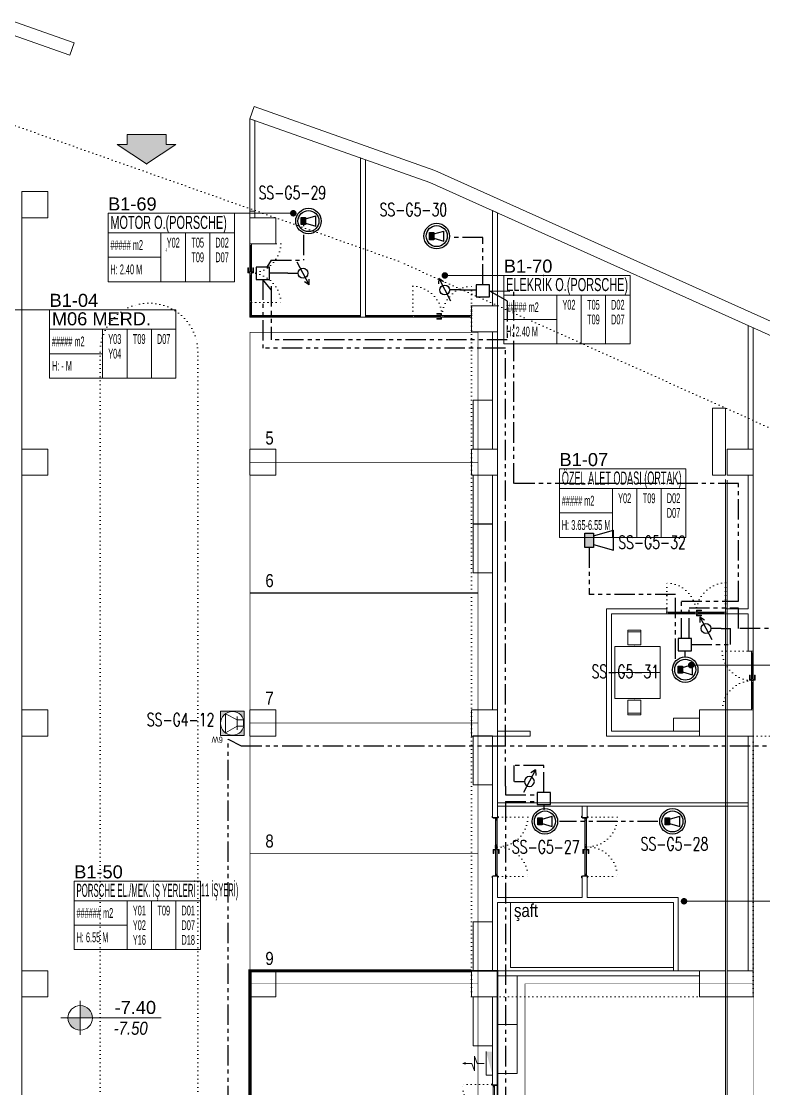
# Model space of a CAD drawing. Header units: metres. Extents: x -13545 to 152404, y -11890 to 28436.
# Drawn here: x 61358 to 63637, y 3718 to 6992 of the extents above; entities that cross this region are included whole.
import ezdxf
from ezdxf.enums import TextEntityAlignment as Align
from ezdxf.xclip import XClip

# ---------------------------------------------------------------- set-up
doc = ezdxf.new("R2010")
doc.units = ezdxf.units.M
doc.header["$LTSCALE"] = 100
doc.header["$MEASUREMENT"] = 0
doc.header["$XCLIPFRAME"] = 0
for name, pattern in [('DOT2', [0.125, 0, -0.125]), ('DOT5', [0.75, 0, -0.75]), ('HIDDEN', [0.375, 0.25, -0.125]), ('PHANTOM2', [1.25, 0.625, -0.125, 0.125, -0.125, 0.125, -0.125])]:
    doc.linetypes.add(name, pattern=pattern)
doc.layers.get('0').update_dxf_attribs({"color": 9, "lineweight": 9})
for name, color, linetype, lineweight in [('00', 9, 'Continuous', 9), ('01', 9, 'Continuous', 9), ('05', 9, 'Continuous', 9), ('06B', 9, 'Continuous', 9), ('06C', 9, 'Continuous', 9), ('06D', 9, 'Continuous', 9), ('09', 9, 'Continuous', 9), ('10', 9, 'Continuous', 9), ('15', 9, 'Continuous', 9), ('20', 9, 'DOT2', 9), ('21', 9, 'Continuous', 9), ('21_mahal200', 9, 'Continuous', 9), ('32-ekipman', 9, 'Continuous', 9), ('E-3W ACİL ANONS İÇİN HOPARLÖR (GÖMME) (YANGINA DAYANIKLI)', 7, 'Continuous', 30), ('E-6W ACİL ANONS İÇİN HOPARLÖR (SIVAÜSTÜ) (YANGINA DAYANIKLI)', 7, 'Continuous', 30), ('E-KABLO', 7, 'Continuous', 30), ('E-SES AYAR ANAHTARI', 7, 'Continuous', 30), ('E-YAZI', 7, 'Continuous', 30), ('Seslendirme', 7, 'Continuous', 9)]:
    doc.layers.add(name, color=color, linetype=linetype, lineweight=lineweight)
doc.styles.add('Arial', font='arial.ttf', dxfattribs={"height": 2.5})
doc.styles.add('ILGAZ', font='txttw.shx')
doc.styles.add('MuuM_TEXT-ITALIC', font='ARIALNI.TTF')
doc.styles.add('MuuM_TEXT-STANDART', font='ARIALN.TTF')
doc.dimstyles.new('MuuM_DIM200', dxfattribs={"dimscale": 20, "dimtxt": 2, "dimasz": 1, "dimexe": 1, "dimexo": 1, "dimgap": 1, "dimtad": 1, "dimdec": 1, "dimrnd": 0.5, "dimdsep": 46, "dimtxsty": 'MuuM_TEXT-STANDART', "dimblk": 'ARCHTICK', "dimcen": 0, "dimdle": 0.15, "dimclrd": 256, "dimclre": 256, "dimclrt": 256, "dimadec": 0, "dimazin": 0, "dimtfac": 5, "dimtdec": 1, "dimtix": 1, "dimtmove": 2, "dimatfit": 3, "dimldrblk": 'DOT', "dimfxl": 3, "dimfxlon": 1, "dimtolj": 1, "dimlwd": -1, "dimlwe": -1, "dimarcsym": 0})

# ---------------------------------------------------------------- blocks, each defined once
blk = doc.blocks.new('100_6W ACİL ANONS İÇİN HOPARLÖR (SIVAÜSTÜ) (YANGINA DAYANIKLI)')
at = {"layer": 'E-6W ACİL ANONS İÇİN HOPARLÖR (SIVAÜSTÜ) (YANGINA DAYANIKLI)'}
blk.add_hatch(color=4, dxfattribs=at).paths.add_polyline_path([(0, 1.1), (1.32, 1.1), (1.32, -1.1), (0, -1.1)])
at = {"layer": 'E-6W ACİL ANONS İÇİN HOPARLÖR (SIVAÜSTÜ) (YANGINA DAYANIKLI)', "color": 4}
for p, q in [((0, -1.1), (0, 1.1)), ((0, 1.1), (1.32, 1.1)), ((1.32, 0.66), (4.39, 1.54)), ((1.32, 1.1), (1.32, -1.1)), ((4.39, -1.54), (4.39, 1.54)), ((1.32, -1.1), (0, -1.1)), ((1.32, -0.66), (4.39, -1.54))]:
    blk.add_line(p, q, dxfattribs=at)
blk = doc.blocks.new('100_SES AYAR ANAHTARI')
at = {"layer": 'E-SES AYAR ANAHTARI', "color": 4}
for p, q in [((1.78, 3.25), (0.92, 3.28)), ((1.78, 3.25), (-1.69, 1.43)), ((1.78, 3.25), (1.31, 2.53)), ((0, 0), (0, 1.56))]:
    blk.add_line(p, q, dxfattribs=at)
blk.add_circle((0, 2.32), 0.756, dxfattribs=at)
blk = doc.blocks.new('ep20n')
at = {"layer": 'Seslendirme'}
h = blk.add_hatch(color=3, dxfattribs=at)
h.paths.add_polyline_path([(59.4, -30.4), (59.4, 0, -1), (0, 0), (0, -30.4)])
h.paths.add_polyline_path([(0, 30.4), (0, 0, -1), (59.4, 0), (59.4, 30.4)])
at = {"layer": 'Seslendirme', "color": 3}
for p, q in [((59.4, 30.4), (0, 30.4)), ((0, 30.4), (0, -30.4)), ((59.4, -30.4), (59.4, 30.4)), ((1.8, -9.1), (1.8, 6.9)), ((1.8, 6.9), (17.8, 6.9)), ((17.8, 6.9), (47, 24)), ((17.8, 16), (17.8, -17.3)), ((47, 24, 943.8), (47, -23.5, 943.8)), ((17.8, -9.1), (1.8, -9.1)), ((47, -23.5), (17.8, -9.1)), ((0, -30.4), (59.4, -30.4))]:
    blk.add_line(p, q, dxfattribs=at)
blk.add_circle((29.7, 0), 29.7, dxfattribs=at)
at = {"color": 3, "insert": (53.8, 48.6), "char_height": 15, "attachment_point": 1, "style": 'MuuM_TEXT-STANDART'}
blk.add_mtext_dynamic_manual_height_columns('6W', width=52.414, gutter_width=150, heights=[0], dxfattribs=at)
blk = doc.blocks.new('100_3W ACİL ANONS İÇİN HOPARLÖR (GÖMME) (YANGINA DAYANIKLI)')
at = {"layer": 'E-3W ACİL ANONS İÇİN HOPARLÖR (GÖMME) (YANGINA DAYANIKLI)', "color": 4}
for p, q in [((-1.58, -0.79), (-1.58, 0.79)), ((-1.58, 0.79), (-0.63, 0.79)), ((-0.63, 0.47), (1.58, 1.11)), ((-0.63, 0.79), (-0.63, -0.79)), ((1.58, -1.11), (1.58, 1.11)), ((-0.63, -0.79), (-1.58, -0.79)), ((-0.63, -0.47), (1.58, -1.11))]:
    blk.add_line(p, q, dxfattribs=at)
at = {"layer": 'E-3W ACİL ANONS İÇİN HOPARLÖR (GÖMME) (YANGINA DAYANIKLI)', "color": 3}
for radius in [2.8, 2.3]:
    blk.add_circle((0, 0), radius, dxfattribs=at)
at = {"layer": 'E-3W ACİL ANONS İÇİN HOPARLÖR (GÖMME) (YANGINA DAYANIKLI)', "color": 4}
blk.add_solid([(-1.58, 0.79), (-0.63, 0.79), (-1.58, -0.79), (-0.63, -0.79)], dxfattribs=at)
blk = doc.blocks.new('p-kolon_80x80')
blk.add_lwpolyline([(-40, -40), (40, -40), (40, 40), (-40, 40)], close=True)
blk = doc.blocks.new('1.bod.mimari.elk')
at = {"layer": '01'}
blk.add_lwpolyline([(4764.2, -1436.6), (5520, -1703.5), (5506.7, -1741.2), (4752.4, -1474.9)], dxfattribs=at)
for points in [[(7909, -2669.7), (7892.6, -2706.2), (6612.7, -2131.8), (6060, -1936.6), (6073.3, -1898.9), (6627.6, -2094.7)], [(7520, -3030), (7480, -3030), (7480, -2824), (7520, -2824)]]:
    blk.add_lwpolyline(points, close=True, dxfattribs=at)
for p in [(5400, -2200), (6100, -2280), (6780, -2550), (5400, -2990), (6100, -2990), (6780, -2990), (7565, -2990), (5400, -3790), (6100, -3790), (6780, -3790), (7480, -3790), (7565, -3790), (5400, -4590), (6100, -4590), (6780, -4590), (7480, -4590), (7565, -4590)]:
    blk.add_blockref('p-kolon_80x80', p, dxfattribs=at)
blk = doc.blocks.new('p-işyeri')
at = {"color": 0, "const_width": 2}
blk.add_lwpolyline([(200, 0), (200, 700), (-200, 700), (-200, 0)], close=True, dxfattribs=at)
blk = doc.blocks.new('p-dilatasyon yeri')
at = {"layer": '06D'}
for points in [[(5360, 80), (5360, 6452.7)], [(7520, 5586.8), (7520, 80)], [(7525, 5584.6), (7525, 80)]]:
    blk.add_lwpolyline(points, dxfattribs=at)
blk = doc.blocks.new('prf-scr2')
at = {"linetype": 'DOT2', "ltscale": 10}
blk.add_line((0, 0.2), (0, -1.1), dxfattribs=at)
for p, q in [((-0.1, -0.2), (0.1, -0.3)), ((0.1, -0.2), (-0.1, -0.2)), ((0.1, -0.3), (-0.1, -0.3)), ((-0.1, -0.3), (0.1, -0.4)), ((0.1, -0.4), (-0.1, -0.4)), ((0.1, -0.5), (-0.1, -0.4)), ((-0.1, -0.4), (0.1, -0.4)), ((0.1, -0.6), (-0.1, -0.5)), ((-0.1, -0.5), (0.1, -0.5)), ((-0.1, -0.6), (0.1, -0.7)), ((0.1, -0.6), (-0.1, -0.6)), ((-0.1, -0.6), (0.1, -0.6)), ((-0.1, -0.7), (0.1, -0.8)), ((0.1, -0.7), (-0.1, -0.7)), ((-0.1, -0.8), (0.1, -0.8)), ((0.1, -0.8), (-0.1, -0.8)), ((0.1, -0.2), (0, -0.1)), ((0, -0.2), (0.1, -0.2))]:
    blk.add_line(p, q)
blk.add_lwpolyline([(0.2, 0), (-0.2, 0), (-0.2, 0), (-0.1, -0.1), (0.1, -0.1), (0.2, 0), (0.2, 0)], close=True)
for points in [[(0.2, 0), (-0.2, 0)], [(-0.1, -0.1), (-0.1, -0.2), (-0.1, -0.2), (-0.1, -0.2), (-0.1, -0.2), (-0.1, -0.3), (-0.1, -0.3), (-0.1, -0.3), (-0.1, -0.3), (-0.1, -0.4), (-0.1, -0.4), (-0.1, -0.4), (-0.1, -0.4), (-0.1, -0.4), (-0.1, -0.5), (-0.1, -0.5), (-0.1, -0.5), (-0.1, -0.5), (-0.1, -0.5), (-0.1, -0.5), (-0.1, -0.6), (-0.1, -0.6), (-0.1, -0.6), (-0.1, -0.6), (-0.1, -0.6), (-0.1, -0.7), (-0.1, -0.7), (-0.1, -0.7), (-0.1, -0.7), (-0.1, -0.7), (-0.1, -0.8), (-0.1, -0.8), (-0.1, -0.8), (-0.1, -0.8), (0, -0.9), (0, -0.9), (0, -0.9), (0.1, -0.8), (0.1, -0.8), (0.1, -0.7), (0.1, -0.7), (0.1, -0.7), (0.1, -0.7), (0.1, -0.7), (0.1, -0.7), (0.1, -0.6), (0.1, -0.6), (0.1, -0.6), (0.1, -0.6), (0.1, -0.6), (0.1, -0.5), (0.1, -0.5), (0.1, -0.5), (0.1, -0.5), (0.1, -0.4), (0.1, -0.4), (0.1, -0.4), (0.1, -0.4), (0.1, -0.4), (0.1, -0.3), (0.1, -0.3), (0.1, -0.3), (0.1, -0.3), (0.1, -0.3), (0.1, -0.3), (0.1, -0.2), (0.1, -0.2), (0.1, -0.2), (0.1, -0.2), (0.1, -0.2), (0.1, -0.1)]]:
    blk.add_lwpolyline(points)
blk = doc.blocks.new('gr-p-barel kilitli kapı kolu')
at = {"flags": 128}
for points in [[(-0.9, 0.8), (-0.9, 4.9), (-11.7, 4.9), (-11.7, 6.7), (0.9, 6.7), (0.9, 0.8)], [(-0.8, 5), (0.8, 6.6)]]:
    blk.add_lwpolyline(points, dxfattribs=at)
blk.add_lwpolyline([(-2.75, 0), (-2.75, 0.7), (2.75, 0.7), (2.75, 0)])
blk.add_lwpolyline([(-1.3, 0.7), (1.3, 0.7), (1.3, 0.8), (-1.3, 0.8)], close=True)
blk = doc.blocks.new('p-de-02')
at = {"layer": '06C'}
blk.add_lwpolyline([(106.3, -16.6, 1), (106.3, -15.8), (104.3, -15.8), (104.3, -16.6), (106.4, -16.6)], format="xyb", dxfattribs=at)
blk.add_arc((106.3, -16.2), 0.5, 233.1301, 126.8699, dxfattribs=at)
at = {"layer": '09'}
for p, q in [((108.1, -16.7), (108.1, -16.6)), ((108.2, -16.7), (108.2, -16.6)), ((108.3, -16.6), (108.3, -16.7)), ((108.4, -16.7), (108.4, -16.6)), ((108.5, -16.6), (108.5, -16.7)), ((108.6, -16.7), (108.6, -16.6)), ((108.7, -16.6), (108.7, -16.7)), ((108.8, -16.6), (108.8, -16.7)), ((109.3, -21.9), (109.3, -21.7)), ((109.4, -21.7), (109.4, -21.9)), ((109.5, -21.9), (109.5, -21.7)), ((109.6, -21.7), (109.6, -21.9)), ((109.7, -21.9), (109.7, -21.7)), ((109.8, -21.7), (109.8, -21.9)), ((109.9, -21.9), (109.9, -21.7)), ((110, -21.9), (110, -21.7))]:
    blk.add_line(p, q, dxfattribs=at)
at = {"layer": '10'}
for points in [[(14.2, -6.8, -0.414214), (14.3, -6.7), (18.7, -6.7, -0.414214), (18.8, -6.8), (18.8, -14.1), (19, -14.1), (19, -6.8, 0.414214), (18.7, -6.5), (14.3, -6.5, 0.414214), (14, -6.8), (14, -7.7, 0.414214), (14.3, -8), (15.4, -8), (15.4, -7.8), (14.3, -7.8, -0.414214), (14.2, -7.7)], [(19, -9.7, -0.414214), (19.3, -9.4), (20.3, -9.4, -0.414214), (20.6, -9.7), (20.6, -16.1, -0.414214), (20.3, -16.4, -0.414214), (20, -16.1), (20, -15.2), (19, -15.2), (19, -24.2, -0.414214), (18.7, -24.5), (14.3, -24.5, -0.414214), (14, -24.2), (14, -23.3, -0.414214), (14.3, -23), (15.4, -23), (15.4, -23.2), (14.3, -23.2, 0.414214), (14.2, -23.3), (14.2, -24.2, 0.414214), (14.3, -24.3), (18.7, -24.3, 0.414214), (18.8, -24.2), (18.8, -15), (20.2, -15), (20.2, -16.1, 0.414214), (20.3, -16.2, 0.414214), (20.4, -16.1), (20.4, -9.7, 0.414214), (20.3, -9.6), (19.3, -9.6, 0.414214), (19.2, -9.7), (19.2, -10.6), (19, -10.6)], [(18.4, -25), (19.8, -24.4), (19.8, -21.5), (20, -21.5), (20, -24.5), (18.5, -25.2, -14.796002)], [(198.6, -9.7, 0.414214), (198.3, -9.4), (197.3, -9.4, 0.414214), (197, -9.7), (197, -16.1, 0.414214), (197.3, -16.4, 0.414214), (197.6, -16.1), (197.6, -15.2), (198.6, -15.2), (198.6, -24.2, 0.414214), (198.9, -24.5), (203.3, -24.5, 0.414214), (203.6, -24.2), (203.6, -23.3, 0.414214), (203.3, -23), (202.2, -23), (202.2, -23.2), (203.3, -23.2, -0.414214), (203.4, -23.3), (203.4, -24.2, -0.414214), (203.3, -24.3), (198.9, -24.3, -0.414214), (198.8, -24.2), (198.8, -15), (197.4, -15), (197.4, -16.1, -0.414214), (197.3, -16.2, -0.414214), (197.2, -16.1), (197.2, -9.7, -0.414214), (197.3, -9.6), (198.3, -9.6, -0.414214), (198.4, -9.7), (198.4, -10.6), (198.6, -10.6)], [(199.2, -25), (197.8, -24.4), (197.8, -21.5), (197.6, -21.5), (197.6, -24.5), (199.1, -25.2, 14.796002)], [(203.4, -6.8, 0.414214), (203.3, -6.7), (198.9, -6.7, 0.414214), (198.8, -6.8), (198.8, -14.1), (198.6, -14.1), (198.6, -6.8, -0.414214), (198.9, -6.5), (203.3, -6.5, -0.414214), (203.6, -6.8), (203.6, -7.7, -0.414214), (203.3, -8), (202.2, -8), (202.2, -7.8), (203.3, -7.8, 0.414214), (203.4, -7.7)]]:
    blk.add_lwpolyline(points, format="xyb", close=True, dxfattribs=at)
for points in [[(108.2, -20.1), (108.2, -18.1), (108.5, -18.1), (108.5, -17), (20.3, -17), (20.3, -18.1), (20.6, -18.1), (20.6, -20.1), (20.3, -20.1), (20.3, -18.3), (20, -18.3), (20, -16.7), (108.8, -16.7), (108.8, -18.3), (108.5, -18.3), (108.5, -20.1)], [(108.2, -18.1), (108.2, -20.1), (108.8, -20.1), (108.8, -21.7), (20, -21.7), (20, -20.1), (20.6, -20.1), (20.6, -18.1), (20.9, -18.1), (20.9, -20.3), (20.3, -20.3), (20.3, -21.4), (108.5, -21.4), (108.5, -20.3), (107.9, -20.3), (107.9, -18.1), (108.2, -18.1)], [(109.9, -20.1), (109.9, -18.1), (109.6, -18.1), (109.6, -17), (197.3, -17), (197.3, -18.1), (197, -18.1), (197, -20.1), (197.3, -20.1), (197.3, -18.3), (197.6, -18.3), (197.6, -16.7), (109.3, -16.7), (109.3, -18.3), (109.6, -18.3), (109.6, -20.1)], [(109.9, -18.1), (109.9, -20.1), (109.3, -20.1), (109.3, -21.7), (197.6, -21.7), (197.6, -20.1), (197, -20.1), (197, -18.1), (196.7, -18.1), (196.7, -20.3), (197.3, -20.3), (197.3, -21.4), (109.6, -21.4), (109.6, -20.3), (110.2, -20.3), (110.2, -18.1), (109.9, -18.1)]]:
    blk.add_lwpolyline(points, dxfattribs=at)
for points in [[(20.9, -17.2), (26.9, -17.2), (26.9, -21.2), (20.9, -21.2)], [(21.2, -17.5), (26.6, -17.5), (26.6, -20.9), (21.2, -20.9)], [(107.9, -17.2), (101.9, -17.2), (101.9, -21.2), (107.9, -21.2)], [(107.6, -17.5), (102.2, -17.5), (102.2, -20.9), (107.6, -20.9)], [(108.1, -22.4), (110, -22.4), (110, -21.9), (108.1, -21.9), (107.5, -21.9), (107.5, -22.4)], [(110, -16.1), (108.1, -16.1), (108.1, -16.6), (110.6, -16.6), (110.6, -16.6), (110.6, -16.1)], [(110.2, -17.2), (116.2, -17.2), (116.2, -21.2), (110.2, -21.2)], [(110.5, -17.5), (115.9, -17.5), (115.9, -20.9), (110.5, -20.9)], [(196.7, -17.2), (192.7, -17.2), (192.7, -21.2), (196.7, -21.2)], [(196.4, -17.5), (193, -17.5), (193, -20.9), (196.4, -20.9)]]:
    blk.add_lwpolyline(points, close=True, dxfattribs=at)
for centre in [(17.8, -25.5), (199.8, -25.5)]:
    blk.add_circle(centre, 0.55, dxfattribs=at)
at = {"layer": '20'}
for p, q in [((17.8, -25.5), (17.8, -116)), ((199.8, -25.5), (199.8, -116))]:
    blk.add_line(p, q, dxfattribs=at)
at = {"layer": '20', "linetype": 'HIDDEN'}
for points in [[(18.6, -24.3), (18.6, -23), (17.1, -23), (17.1, -24.3)], [(18.4, -25), (18.4, -23.2), (17.3, -23.2), (17.3, -25)], [(199, -24.3), (199, -23), (200.5, -23), (200.5, -24.3)], [(199.2, -25), (199.2, -23.2), (200.3, -23.2), (200.3, -25)]]:
    blk.add_lwpolyline(points, dxfattribs=at)
at = {"layer": '20'}
for centre, start, end in [((17.8, -25.5), 270, 2.4057), ((199.8, -25.5), 177.5943, 270)]:
    blk.add_arc(centre, 90.5, start, end, dxfattribs=at)
at = {"layer": '06B', "xscale": -1}
blk.add_blockref('gr-p-barel kilitli kapı kolu', (117.3, -16.7), dxfattribs=at)
at = {"layer": '06B', "rotation": 180}
blk.add_blockref('gr-p-barel kilitli kapı kolu', (117.3, -21.7), dxfattribs=at)
at = {"layer": '10', "xscale": -1, "rotation": 90}
for p in [(20.3, -19.2), (109.6, -19.2)]:
    blk.add_blockref('prf-scr2', p, dxfattribs=at)
at = {"layer": '10', "rotation": 270}
for p in [(108.5, -19.2), (197.3, -19.2)]:
    blk.add_blockref('prf-scr2', p, dxfattribs=at)
blk = doc.blocks.new('0_elevationtarget-p-bk')
h = blk.add_hatch(color=250)
h.paths.add_polyline_path([(1.88, 0, 0.414214), (0, 1.88), (0, 0)])
h.paths.add_polyline_path([(0, 0), (-1.88, 0, 0.414214), (0, -1.88)])
blk.add_line((0, -2.62), (0, 2.62))
blk.add_lwpolyline([(12.45, 0), (-3, 0)])
blk.add_circle((0, 0), 1.88)
at = {"style": 'Arial'}
blk.add_attdef('BITMISKOT', text='', height=2, dxfattribs=at).set_placement((4.5, 0), align=Align.BOTTOM_LEFT)
at = {"style": 'MuuM_TEXT-ITALIC'}
blk.add_attdef('FINISHINGFLOORLEVEL', text='', height=2, dxfattribs=at).set_placement((4.5, -0.59), align=Align.TOP_LEFT)
blk = doc.blocks.new('YD-72-20')
at = {"linetype": 'Continuous'}
for p, q in [((0, 0.714), (-0.028, 0.634)), ((0, 0.714), (0.028, 0.634)), ((0, 0.434), (0, 0.714)), ((-0.225, 0.355), (0.225, 0.355)), ((-0.225, 0.355), (0, 0.276)), ((0.225, 0.355), (0, 0.434)), ((0.36, 0), (-0.36, 0)), ((0, 0.058), (0, 0.276)), ((0.36, 0), (0.36, -0.2))]:
    blk.add_line(p, q, dxfattribs=at)
blk.add_solid([(0.36, -0.2), (-0.36, 0), (-0.36, -0.2)])
blk = doc.blocks.new('b1 yan.dol')
at = {"xscale": -100, "yscale": 100, "zscale": 100, "rotation": 90}
blk.add_blockref('YD-72-20', (62785, -15715.4), dxfattribs=at)
blk = doc.blocks.new('0-OK 2')
at = {"true_color": 0x4f4f4f}
blk.add_hatch(color=251, dxfattribs=at).paths.add_polyline_path([(0, 0), (120, 180), (120, 120), (180, 120), (180, -120), (120, -120), (120, -180)])
at = {"linetype": 'ByBlock', "lineweight": -2}
blk.add_lwpolyline([(180, -120), (180, 120), (120, 120), (120, 180), (0, 0), (120, -180), (120, -120)], close=True, dxfattribs=at)
blk.add_point((0, 0))
blk = doc.blocks.new('p-al-01_a')
at = {"layer": '06B'}
for points in [[(-5, -88.6), (-11.2, -88.6), (-11.2, -73.6), (-9.4, -73.6), (-9.4, -86.4), (-9.4, -86.4), (-5, -86.4), (-5, -88.6)], [(0, -88.6), (6.2, -88.6), (6.2, -73.6), (4.4, -73.6), (4.4, -86.4), (4.4, -86.4), (0, -86.4), (0, -88.6)]]:
    blk.add_lwpolyline(points, dxfattribs=at)
at = {"layer": '06D'}
for p, q in [((-5, -86.9), (-5, -5)), ((0, -5), (0, -86.9)), ((-5, -93.1), (-5, -175)), ((0, -175), (0, -93.1))]:
    blk.add_line(p, q, dxfattribs=at)
at = {"layer": '10'}
for points in [[(-5, 0), (0, 0), (0, -5), (-5, -5)], [(-5, -85), (0, -85), (0, -90), (-5, -90)], [(-5, -95), (0, -95), (0, -90), (-5, -90)], [(-5, -180), (0, -180), (0, -175), (-5, -175)]]:
    blk.add_lwpolyline(points, close=True, dxfattribs=at)
at = {"layer": '15'}
for points in [[(-2.5, -5), (-2.5, -85)], [(-2.5, -175), (-2.5, -95)]]:
    blk.add_lwpolyline(points, dxfattribs=at)
at = {"layer": '20'}
for points in [[(-5.3, 0), (-94.9, 0)], [(-5.3, -180), (-94.9, -180)], [(-5, -180), (-94.9, -180)]]:
    blk.add_lwpolyline(points, dxfattribs=at)
for centre, start, end in [((-1.5, 3.4), 182.0745, 267.6937), ((-1.5, -183.4), 92.3063, 177.9255)]:
    blk.add_arc(centre, 93.5, start, end, dxfattribs=at)
blk = doc.blocks.new('prf-10x10')
blk.add_lwpolyline([(-5, -5), (5, -5), (5, 5), (-5, 5)], close=True)
at = {"color": 255}
blk.add_solid([(-5, -5), (5, -5), (-5, 5), (5, 5)], dxfattribs=at)
at = {"layer": '10'}
blk.add_point((0, 0), dxfattribs=at)
blk = doc.blocks.new('p-birim')
blk.add_lwpolyline([(0, 0), (1, 0), (1, 1), (0, 1)], close=True)
blk = doc.blocks.new('p-sandalye')
blk.add_line((-45, 20), (-45, -20))
blk.add_lwpolyline([(-5, 20), (-50, 20), (-50, -20), (-5, -20)], close=True)
blk.add_point((0, 0.1))
blk = doc.blocks.new('p-masa_servis')
at = {"linetype": 'DOT5'}
blk.add_lwpolyline([(0, 0), (0, 0)], dxfattribs=at)
blk.add_lwpolyline([(0, 0), (0, -80), (140, -80), (140, 0)], close=True)
for p, rotation in [((60, 0), 270), ((50, -110.1), 2.073722e-10)]:
    blk.add_blockref('p-sandalye', p, dxfattribs=dict(rotation=rotation))
blk = doc.blocks.new('gr-p-birim')
blk.add_lwpolyline([(-0.5, -0.5), (0.5, -0.5), (0.5, 0.5), (-0.5, 0.5)], close=True)
blk = doc.blocks.new('_ArchTick')
at = {"color": 0, "linetype": 'ByBlock', "const_width": 0.15}
blk.add_lwpolyline([(-0.5, -0.5), (0.5, 0.5)], dxfattribs=at)
blk = doc.blocks.new('_Dot')
at = {"color": 0, "linetype": 'ByBlock', "lineweight": -2}
blk.add_line((-0.5, 0), (-1, 0), dxfattribs=at)
at = {"color": 0, "linetype": 'ByBlock', "const_width": 0.5}
blk.add_lwpolyline([(-0.25, 0, 1), (0.25, 0, 1)], format="xyb", close=True, dxfattribs=at)
blk = doc.blocks.new('0_roomno2')
blk.add_lwpolyline([(19.38, -10.5), (0, -10.5), (0, 0), (19.38, 0)], close=True)
for points in [[(0, -3), (19.38, -3)], [(8.12, -3), (8.12, -10.5)], [(11.88, -3), (11.88, -10.5)], [(15.62, -3), (15.62, -10.5)], [(0, -6.75), (8.12, -6.75)]]:
    blk.add_lwpolyline(points)
at = {"style": 'MuuM_TEXT-STANDART', "width": 0.6}
blk.add_text('H:', height=1.5, dxfattribs=at).set_placement((0.35, -8.61), align=Align.MIDDLE_LEFT)
at = {"style": 'Arial'}
blk.add_attdef('ODANO', (0, 1.17), '', height=2, dxfattribs=at)
blk.add_attdef('MEKANADI', text='', height=2, dxfattribs=at).set_placement((0.35, -3), align=Align.BOTTOM_LEFT)
at = {"style": 'MuuM_TEXT-STANDART', "width": 0.6}
for tag, p in [('M2', (0.35, -4.88)), ('TEMIZTAVANYUKSEKLIGI', (1.8, -8.61))]:
    blk.add_attdef(tag, text='', height=1.5, dxfattribs=at).set_placement(p, align=Align.MIDDLE_LEFT)
for tag, p in [('YER01', (10, -4.5)), ('TAVAN01', (13.75, -4.5)), ('DUVAR01', (17.5, -4.5)), ('YER02', (10, -6.75)), ('TAVAN02', (13.75, -6.75)), ('DUVAR02', (17.5, -6.75)), ('YER03', (10, -9)), ('TAVAN03', (13.75, -9)), ('DUVAR03', (17.5, -9))]:
    blk.add_attdef(tag, text='', height=1.5, dxfattribs=at).set_placement(p, align=Align.MIDDLE_CENTER)
blk = doc.blocks.new('1.bod.mimari1.elk')
at = {"layer": '00'}
for p, q in [((7340, -3440), (7155, -3440)), ((7155, -3440), (7155, -3830)), ((7170, -3815), (7170, -3455)), ((7170, -3455), (7340, -3455)), ((7340, -3455), (7340, -3440)), ((6920, -3815), (6820, -3815)), ((6820, -3815), (6820, -3830)), ((6820, -3830), (6920, -3830)), ((7155, -3830), (7440, -3830)), ((7440, -3815), (7170, -3815)), ((7440, -3830), (7440, -3815)), ((7080, -4045), (7080, -4080)), ((7095, -4080), (7095, -4045)), ((7080, -4080), (7095, -4080))]:
    blk.add_line(p, q, dxfattribs=at)
for points in [[(6060, -2240), (6060, -1936.65), (6075, -1941.95), (6075, -2240)], [(6075, -2220), (6060, -2220)], [(6805, -2510), (6805, -2218.13), (6820, -2224.86), (6820, -2510)], [(6075, -2240), (6060, -2240)], [(7605, -2577.12), (7605, -2950), (7590, -2950), (7590, -2570.39)], [(7590, -3455), (7520, -3455), (7520, -3440), (7590, -3440), (7590, -3030), (7605, -3030), (7605, -3570), (7590, -3570), (7590, -3455)], [(7520, -3628.44), (7520, -3628.44)], [(7520, -3628.44), (7520, -3628.44)], [(6920, -3815), (6920, -3830)], [(6820, -4035), (7590, -4035)], [(6820, -4045), (7590, -4045)], [(7080, -4260), (7080, -4325), (6820, -4325), (6820, -4260), (6805, -4260), (6805, -4550), (6820, -4550), (6820, -4340), (7360, -4340), (7360, -4550)], [(7095, -4260), (7095, -4325), (7375, -4325), (7375, -4550)], [(6820, -4550), (7440, -4550)], [(7440, -4565), (6820, -4565)], [(6820, -4630), (6820, -4630), (6805, -4630), (6805, -4900), (6820, -4900), (6820, -4630)]]:
    blk.add_lwpolyline(points, dxfattribs=at)
for points in [[(6400, -2545), (6400, -2056.72), (6415, -2062.02), (6415, -2530), (6415, -2530), (6415, -2545)], [(6805, -2950), (6820, -2950), (6820, -2590), (6805, -2590)], [(6805, -3750), (6820, -3750), (6820, -3030), (6805, -3030)], [(6820, -4080), (6820, -3830), (6805, -3830), (6805, -4080)], [(7590, -4550), (7605, -4550), (7605, -3830), (7590, -3830)]]:
    blk.add_lwpolyline(points, close=True, dxfattribs=at)
at = {"layer": '06D', "linetype": 'DOT2'}
for points in [[(5600, -2652.1, -1), (5900, -2652.1, 0)], [(5600, -2652.1), (5600, -7740, 0.4142136), (6200, -8340)], [(5900, -2652.1), (5900, -7740, 0.4142136), (6200, -8040)]]:
    blk.add_lwpolyline(points, format="xyb", dxfattribs=at)
at = {"layer": '06D'}
for points in [[(6065, -2500), (6060, -2500), (6060, -2540), (6065, -2540)], [(6400, -2545), (6400, -2540), (6065, -2540), (6065, -2545)], [(6560, -2545), (6560, -2540), (6420, -2540), (6420, -2545)], [(6860, -4540), (7360, -4540), (7360, -4340), (6860, -4340)]]:
    blk.add_lwpolyline(points, close=True, dxfattribs=at)
at = {"layer": '09'}
for p, q in [((5803.03, -2341.14), (5803.08, -2340.99)), ((5803.12, -2341.17), (5803.17, -2341.03)), ((5803.26, -2341.06), (5803.21, -2341.2)), ((5803.31, -2341.24), (5803.36, -2341.09)), ((5803.45, -2341.12), (5803.4, -2341.27)), ((5803.5, -2341.3), (5803.55, -2341.16)), ((5803.63, -2335.74), (5803.58, -2335.88)), ((5803.64, -2341.19), (5803.59, -2341.33)), ((5803.72, -2335.77), (5803.67, -2335.92)), ((5803.74, -2341.22), (5803.69, -2341.37)), ((5803.77, -2335.95), (5803.82, -2335.8)), ((5803.91, -2335.84), (5803.86, -2335.98)), ((5803.96, -2336.01), (5804.01, -2335.87)), ((5804.1, -2335.9), (5804.05, -2336.05)), ((5804.14, -2336.08), (5804.19, -2335.94)), ((5804.29, -2335.97), (5804.24, -2336.11))]:
    blk.add_line(p, q, dxfattribs=at)
at = {"layer": '15'}
for points in [[(6062.5, -2505), (6062.5, -2540)], [(6395, -2542.5), (6065, -2542.5)], [(6555, -2542.5), (6420, -2542.5)]]:
    blk.add_lwpolyline(points, dxfattribs=at)
at = {"layer": '20'}
for points in [[(11313.16, -4700), (10818.48, -4391.06), (8921.11, -3452.7), (7718.56, -2913.06), (6516.01, -2373.42), (4675.61, -1723.48), (3791.04, -1488.82)], [(6740, -2510), (6740, -4630), (7605, -4630), (7605, -3830), (9220, -3830), (9220, -3622.83)]]:
    blk.add_lwpolyline(points, dxfattribs=at)
at = {"layer": '20', "linetype": 'DOT2', "ltscale": 2, "const_width": 10}
blk.add_lwpolyline([(6060, -5350), (6060, -4550), (6740, -4550)], dxfattribs=at)
at = {"layer": '20', "ltscale": 2, "const_width": 5}
blk.add_lwpolyline([(6820, -6550), (6060, -6550), (6060, -4550), (6820, -4550)], close=True, dxfattribs=at)
for name, p in [('p-dilatasyon yeri', (0, -8630)), ('p-al-01_a', (7605, -3570))]:
    blk.add_blockref(name, p)
at = {"xscale": -1}
blk.add_blockref('p-al-01_a', (6060, -2320), dxfattribs=at)
at = {"xscale": -1, "rotation": 90}
blk.add_blockref('p-al-01_a', (6560, -2545), dxfattribs=at)
at = {"rotation": 270}
blk.add_blockref('p-al-01_a', (7520, -3455), dxfattribs=at)
at = {"layer": '05', "xscale": 60.00000000000003, "yscale": 150}
for p in [(6745, -2950), (6745, -3179.55), (6745, -3329.11), (6745, -3979.55), (6745, -4550), (6820, -4715), (6745, -4780), (6820, -4865)]:
    blk.add_blockref('p-birim', p, dxfattribs=at)
at = {"layer": '05'}
ref = blk.add_blockref('p-masa_servis', (7180, -3555), dxfattribs=at)
XClip(ref).set_block_clipping_path([(-55.5106706136, -84.5585723777), (163.3295749435, 61.9818189005)])
ref = blk.add_blockref('p-masa_servis', (7180, -3715), dxfattribs=dict(at, xscale=-1, rotation=180))
XClip(ref).set_block_clipping_path([(-55.5106706136, -84.5585723777), (163.3295749435, 61.9818189005)])
at = {"layer": '05', "xscale": -40, "yscale": 80, "rotation": 90}
blk.add_blockref('gr-p-birim', (7400, -3795), dxfattribs=at)
at = {"layer": '06D', "color": 89, "linetype": 'HIDDEN', "true_color": 0x2e4d23, "rotation": 90}
for p in [(6760, -2791.68), (6760, -3191.68), (6760, -3590), (6760, -3990), (6760, -4390), (6760, -4790), (7605, -4790)]:
    blk.add_blockref('p-işyeri', p, dxfattribs=at)
at = {"layer": '10', "extrusion": (0, 0, -1), "xscale": 0.5, "yscale": 0.5, "zscale": -1}
for p, rotation in [((-6062.5, -2502.5), 90), ((-6062.5, -2542.5), 180), ((-6062.5, -2542.5), 90), ((-6397.5, -2542.5), 180), ((-6417.5, -2542.5), 180), ((-6417.5, -2542.5), 90), ((-6557.5, -2542.5), 180)]:
    blk.add_blockref('prf-10x10', p, dxfattribs=dict(at, rotation=rotation))
at = {"layer": '10', "xscale": -1}
for p, rotation in [((6797, -4061.2), 90), ((7072, -4061.2), 90), ((6828, -5098.8), 270)]:
    blk.add_blockref('p-de-02', p, dxfattribs=dict(at, rotation=rotation))
at = {"layer": '21', "xscale": -0.5, "yscale": 0.5, "zscale": 0.5, "rotation": 270}
blk.add_blockref('0-OK 2', (5742.9, -2074.98), dxfattribs=at)
at = {"layer": '21', "xscale": 20, "yscale": 20, "zscale": 20}
blk.add_blockref('0_elevationtarget-p-bk', (5539.04, -4694.4), dxfattribs=at).add_auto_attribs({'BITMISKOT': ' -7.40', 'FINISHINGFLOORLEVEL': ' -7.50'})
at = {"layer": '21_mahal200'}
ref = blk.add_blockref('0_roomno2', (5624.63, -2226.34), dxfattribs=dict(at, xscale=20, yscale=20, zscale=20))
ref.add_attrib('ODANO', 'B1-69', (5624.63, -2217.69), dxfattribs={"layer": '0', "height": 40, "style": 'Arial'})
ref.add_attrib('MEKANADI', 'MOTOR O.(PORSCHE)', dxfattribs={"layer": '0', "height": 40, "style": 'Arial', "width": 0.6}).set_placement((5631.63, -2286.34), align=Align.BOTTOM_LEFT)
ref.add_attrib('M2', '##### m2', dxfattribs={"layer": '0', "height": 30, "style": 'MuuM_TEXT-STANDART', "width": 0.6}).set_placement((5631.63, -2323.84), align=Align.MIDDLE_LEFT)
ref.add_attrib('TEMIZTAVANYUKSEKLIGI', '2.40 M', dxfattribs={"layer": '0', "height": 30, "style": 'MuuM_TEXT-STANDART', "width": 0.6}).set_placement((5660.63, -2398.5), align=Align.MIDDLE_LEFT)
ref.add_attrib('YER01', 'Y02', dxfattribs={"layer": '0', "height": 30, "style": 'MuuM_TEXT-STANDART', "width": 0.6}).set_placement((5824.63, -2316.34), align=Align.MIDDLE_CENTER)
ref.add_attrib('TAVAN01', 'T05', dxfattribs={"layer": '0', "height": 30, "style": 'MuuM_TEXT-STANDART', "width": 0.6}).set_placement((5899.63, -2316.34), align=Align.MIDDLE_CENTER)
ref.add_attrib('DUVAR01', 'D02', dxfattribs={"layer": '0', "height": 30, "style": 'MuuM_TEXT-STANDART', "width": 0.6}).set_placement((5974.63, -2316.34), align=Align.MIDDLE_CENTER)
ref.add_attrib('TAVAN02', 'T09', dxfattribs={"layer": '0', "height": 30, "style": 'MuuM_TEXT-STANDART', "width": 0.6}).set_placement((5899.63, -2361.34), align=Align.MIDDLE_CENTER)
ref.add_attrib('DUVAR02', 'D07', dxfattribs={"layer": '0', "height": 30, "style": 'MuuM_TEXT-STANDART', "width": 0.6}).set_placement((5974.63, -2361.34), align=Align.MIDDLE_CENTER)
ref = blk.add_blockref('0_roomno2', (6839.57, -2417.04), dxfattribs=dict(at, xscale=20, yscale=20, zscale=20))
ref.add_attrib('ODANO', 'B1-70', (6839.57, -2408.4), dxfattribs={"layer": '0', "height": 40, "style": 'Arial'})
ref.add_attrib('MEKANADI', 'ELEKRİK O.(PORSCHE)', dxfattribs={"layer": '0', "height": 40, "style": 'Arial', "width": 0.6}).set_placement((6846.57, -2477.04), align=Align.BOTTOM_LEFT)
ref.add_attrib('M2', '##### m2', dxfattribs={"layer": '0', "height": 30, "style": 'MuuM_TEXT-STANDART', "width": 0.6}).set_placement((6846.57, -2514.54), align=Align.MIDDLE_LEFT)
ref.add_attrib('TEMIZTAVANYUKSEKLIGI', '2.40 M', dxfattribs={"layer": '0', "height": 30, "style": 'MuuM_TEXT-STANDART', "width": 0.6}).set_placement((6875.57, -2589.2), align=Align.MIDDLE_LEFT)
ref.add_attrib('YER01', 'Y02', dxfattribs={"layer": '0', "height": 30, "style": 'MuuM_TEXT-STANDART', "width": 0.6}).set_placement((7039.57, -2507.04), align=Align.MIDDLE_CENTER)
ref.add_attrib('TAVAN01', 'T05', dxfattribs={"layer": '0', "height": 30, "style": 'MuuM_TEXT-STANDART', "width": 0.6}).set_placement((7114.57, -2507.04), align=Align.MIDDLE_CENTER)
ref.add_attrib('DUVAR01', 'D02', dxfattribs={"layer": '0', "height": 30, "style": 'MuuM_TEXT-STANDART', "width": 0.6}).set_placement((7189.57, -2507.04), align=Align.MIDDLE_CENTER)
ref.add_attrib('TAVAN02', 'T09', dxfattribs={"layer": '0', "height": 30, "style": 'MuuM_TEXT-STANDART', "width": 0.6}).set_placement((7114.57, -2552.04), align=Align.MIDDLE_CENTER)
ref.add_attrib('DUVAR02', 'D07', dxfattribs={"layer": '0', "height": 30, "style": 'MuuM_TEXT-STANDART', "width": 0.6}).set_placement((7189.57, -2552.04), align=Align.MIDDLE_CENTER)
ref = blk.add_blockref('0_roomno2', (5445.14, -2522.04), dxfattribs=dict(at, xscale=20, yscale=20, zscale=20))
ref.add_attrib('ODANO', 'B1-04', (5445.14, -2513.4), dxfattribs={"layer": '0', "height": 40, "style": 'Arial'})
ref.add_attrib('MEKANADI', 'M06 MERD.', dxfattribs={"layer": '0', "height": 40, "style": 'Arial'}).set_placement((5452.14, -2582.04), align=Align.BOTTOM_LEFT)
ref.add_attrib('M2', '##### m2', dxfattribs={"layer": '0', "height": 30, "style": 'MuuM_TEXT-STANDART', "width": 0.6}).set_placement((5452.14, -2619.54), align=Align.MIDDLE_LEFT)
ref.add_attrib('TEMIZTAVANYUKSEKLIGI', '- M', dxfattribs={"layer": '0', "height": 30, "style": 'MuuM_TEXT-STANDART', "width": 0.6}).set_placement((5481.14, -2694.2), align=Align.MIDDLE_LEFT)
ref.add_attrib('YER01', 'Y03', dxfattribs={"layer": '0', "height": 30, "style": 'MuuM_TEXT-STANDART', "width": 0.6}).set_placement((5645.14, -2612.04), align=Align.MIDDLE_CENTER)
ref.add_attrib('TAVAN01', 'T09', dxfattribs={"layer": '0', "height": 30, "style": 'MuuM_TEXT-STANDART', "width": 0.6}).set_placement((5720.14, -2612.04), align=Align.MIDDLE_CENTER)
ref.add_attrib('DUVAR01', 'D07', dxfattribs={"layer": '0', "height": 30, "style": 'MuuM_TEXT-STANDART', "width": 0.6}).set_placement((5795.14, -2612.04), align=Align.MIDDLE_CENTER)
ref.add_attrib('YER02', 'Y04', dxfattribs={"layer": '0', "height": 30, "style": 'MuuM_TEXT-STANDART', "width": 0.6}).set_placement((5645.14, -2657.04), align=Align.MIDDLE_CENTER)
ref = blk.add_blockref('0_roomno2', (7010.56, -3010.49), dxfattribs=dict(at, xscale=20, yscale=20, zscale=20))
ref.add_attrib('ODANO', 'B1-07', (7010.56, -3001.85), dxfattribs={"layer": '0', "height": 40, "style": 'Arial'})
ref.add_attrib('MEKANADI', 'ÖZEL ALET ODASI (ORTAK)', dxfattribs={"layer": '0', "height": 40, "style": 'Arial', "width": 0.5}).set_placement((7017.56, -3070.49), align=Align.BOTTOM_LEFT)
ref.add_attrib('M2', '##### m2', dxfattribs={"layer": '0', "height": 30, "style": 'MuuM_TEXT-STANDART', "width": 0.6}).set_placement((7017.56, -3107.99), align=Align.MIDDLE_LEFT)
ref.add_attrib('TEMIZTAVANYUKSEKLIGI', '3.65-6.55 M', dxfattribs={"layer": '0', "height": 30, "style": 'MuuM_TEXT-STANDART', "width": 0.6}).set_placement((7046.56, -3182.65), align=Align.MIDDLE_LEFT)
ref.add_attrib('YER01', 'Y02', dxfattribs={"layer": '0', "height": 30, "style": 'MuuM_TEXT-STANDART', "width": 0.6}).set_placement((7210.56, -3100.49), align=Align.MIDDLE_CENTER)
ref.add_attrib('TAVAN01', 'T09', dxfattribs={"layer": '0', "height": 30, "style": 'MuuM_TEXT-STANDART', "width": 0.6}).set_placement((7285.56, -3100.49), align=Align.MIDDLE_CENTER)
ref.add_attrib('DUVAR01', 'D02', dxfattribs={"layer": '0', "height": 30, "style": 'MuuM_TEXT-STANDART', "width": 0.6}).set_placement((7360.56, -3100.49), align=Align.MIDDLE_CENTER)
ref.add_attrib('DUVAR02', 'D07', dxfattribs={"layer": '0', "height": 30, "style": 'MuuM_TEXT-STANDART', "width": 0.6}).set_placement((7360.56, -3145.49), align=Align.MIDDLE_CENTER)
ref = blk.add_blockref('0_roomno2', (5520.6, -4275.12), dxfattribs=dict(at, xscale=20, yscale=20, zscale=20))
ref.add_attrib('ODANO', 'B1-50', (5520.6, -4266.48), dxfattribs={"layer": '0', "height": 40, "style": 'Arial'})
ref.add_attrib('MEKANADI', 'PORSCHE EL./MEK. İŞ YERLERİ', dxfattribs={"layer": '0', "height": 40, "style": 'Arial', "width": 0.43}).set_placement((5527.6, -4335.12), align=Align.BOTTOM_LEFT)
ref.add_attrib('M2', '###### m2', dxfattribs={"layer": '0', "height": 30, "style": 'MuuM_TEXT-STANDART', "width": 0.6}).set_placement((5527.6, -4372.62), align=Align.MIDDLE_LEFT)
ref.add_attrib('TEMIZTAVANYUKSEKLIGI', '6.55 M', dxfattribs={"layer": '0', "height": 30, "style": 'MuuM_TEXT-STANDART', "width": 0.6}).set_placement((5556.6, -4447.28), align=Align.MIDDLE_LEFT)
ref.add_attrib('YER01', 'Y01', dxfattribs={"layer": '0', "height": 30, "style": 'MuuM_TEXT-STANDART', "width": 0.6}).set_placement((5720.6, -4365.12), align=Align.MIDDLE_CENTER)
ref.add_attrib('TAVAN01', 'T09', dxfattribs={"layer": '0', "height": 30, "style": 'MuuM_TEXT-STANDART', "width": 0.6}).set_placement((5795.6, -4365.12), align=Align.MIDDLE_CENTER)
ref.add_attrib('DUVAR01', 'D01', dxfattribs={"layer": '0', "height": 30, "style": 'MuuM_TEXT-STANDART', "width": 0.6}).set_placement((5870.6, -4365.12), align=Align.MIDDLE_CENTER)
ref.add_attrib('YER02', 'Y02', dxfattribs={"layer": '0', "height": 30, "style": 'MuuM_TEXT-STANDART', "width": 0.6}).set_placement((5720.6, -4410.12), align=Align.MIDDLE_CENTER)
ref.add_attrib('DUVAR02', 'D07', dxfattribs={"layer": '0', "height": 30, "style": 'MuuM_TEXT-STANDART', "width": 0.6}).set_placement((5870.6, -4410.12), align=Align.MIDDLE_CENTER)
ref.add_attrib('YER03', 'Y16', dxfattribs={"layer": '0', "height": 30, "style": 'MuuM_TEXT-STANDART', "width": 0.6}).set_placement((5720.6, -4455.12), align=Align.MIDDLE_CENTER)
ref.add_attrib('DUVAR03', 'D18', dxfattribs={"layer": '0', "height": 30, "style": 'MuuM_TEXT-STANDART', "width": 0.6}).set_placement((5870.6, -4455.12), align=Align.MIDDLE_CENTER)
at = {"layer": '32-ekipman'}
blk.add_blockref('b1 yan.dol', (-56000, 10881.42), dxfattribs=at)
at = {"layer": '21', "style": 'MuuM_TEXT-STANDART'}
for s, p in [('5', (6107.52, -2947.67)), ('6', (6107.52, -3384.97)), ('7', (6107.52, -3745.68)), ('8', (6107.52, -4183.99)), ('9', (6107.52, -4544.13))]:
    blk.add_text(s, height=40, dxfattribs=at).set_placement(p, align=Align.BOTTOM_LEFT)
blk.add_text('şaft ', height=40, dxfattribs=at).set_placement((6870.74, -4384.98))
at = {"layer": '21_mahal200', "style": 'MuuM_TEXT-STANDART', "width": 0.5}
blk.add_text('11 İŞYERİ)', height=40, dxfattribs=at).set_placement((5909.69, -4321.9))
at = {"layer": '21_mahal200'}
for points in [[(6193.22, -2226.34), (6012.13, -2226.34)], [(6658.48, -2417.04), (6839.57, -2417.04)], [(5264.05, -2522.04), (5445.14, -2522.04)], [(7414.56, -3612.65), (7945.44, -3612.65)], [(7392.74, -4336.7), (7663.28, -4336.7)]]:
    blk.add_leader(points, dimstyle='MuuM_DIM200', override={"dimasz": 1, "dimfxl": 10}, dxfattribs=at)

msp = doc.modelspace()

# ---------------------------------------------------------------- linework, layer by layer
at = {"layer": 'E-KABLO', "color": 5, "linetype": 'PHANTOM2'}
for p, q in [((62211.2, 6389), (62209, 6389)), ((62224.3, 6367.1), (62224.3, 6364.4)), ((62224.3, 6337.9), (62224.3, 6259.9)), ((62775, 6329.1), (62678, 6329.1)), ((62775, 6184.6), (62775, 6329.1)), ((62125, 6259.9), (62111.6, 6238.4)), ((62125, 6259.9), (62224.3, 6259.9)), ((63101.8, 5378.9), (63101.8, 5234.3)), ((63366.8, 5234.3), (63101.8, 5234.3)), ((63366.8, 5037), (63366.8, 5234.3)), ((63366.8, 5016.9), (63366.8, 5018.9)), ((61993.4, 3289.6), (61993.4, 4790.4)), ((61993.4, 4790.4), (62033.6, 4770)), ((62033.6, 4770), (63671.6, 4770)), ((62962.2, 4589.7), (62962.2, 4573.9)), ((63312.6, 4538.3), (63010.2, 4538.3))]:
    msp.add_line(p, q, dxfattribs=at)
at = {"layer": 'E-KABLO', "color": 6, "linetype": 'PHANTOM2'}
for p, q in [((62100, 6200.8), (62100, 5990)), ((62125, 6168.5), (62100, 6200.8)), ((62125, 6179.9), (62125, 6015)), ((62795.3, 6165.7), (62850, 6134.4)), ((62795.3, 6165.7), (62870, 6164.4)), ((62870, 5575), (62870, 6164.4)), ((62850, 6134.4), (62850, 6015)), ((62850, 6015), (62125, 6015)), ((62845, 5990), (62100, 5990)), ((62845, 4646.7), (62845, 5990)), ((63560, 5575), (62870, 5575)), ((63560, 5213.9), (63560, 5575)), ((63384.7, 5099.4), (63384.7, 5213.9)), ((63384.7, 5213.9), (63560, 5213.9)), ((63408.4, 5099.4), (63408.4, 5192.9)), ((63408.4, 5192.9), (63560, 5192.9)), ((63560, 5130), (63560, 5192.9)), ((65251.8, 5130), (63560, 5130)), ((63396.4, 5042.7), (63396.4, 5061.8)), ((62845, 4646.7), (62845, 4619.7)), ((62845, 4619.7), (62941.8, 4619.7)), ((62845, 4599.4), (62845, 3668.2)), ((62845, 4599.4), (62941.8, 4599.4))]:
    msp.add_line(p, q, dxfattribs=at)
at = {"layer": 'E-KABLO', "color": 3, "linetype": 'PHANTOM2'}
for p, q in [((62176.7, 6219.9), (62120.3, 6219.9)), ((62704.7, 6168.5), (62754.7, 6168.5)), ((63506.4, 5130), (63535.4, 5130)), ((63535.4, 5080.6), (63535.4, 5130)), ((63415.8, 5080.6), (63535.4, 5080.6)), ((62962.2, 4709.6), (62870.2, 4709.6)), ((62870.2, 4709.6), (62870.2, 4660.7)), ((62962.2, 4627.3), (62962.2, 4709.6))]:
    msp.add_line(p, q, dxfattribs=at)
at = {"layer": 'E-YAZI', "color": 3, "linetype": 'Continuous', "ltscale": 100}
for points in [[(62079.7, 6200.8), (62120.3, 6200.8), (62120.3, 6238.4), (62079.7, 6238.4)], [(62754.7, 6146.9), (62795.3, 6146.9), (62795.3, 6184.6), (62754.7, 6184.6)], [(63375.1, 5061.8), (63415.8, 5061.8), (63415.8, 5099.4), (63375.1, 5099.4)], [(62941.8, 4589.7), (62982.5, 4589.7), (62982.5, 4627.3), (62941.8, 4627.3)]]:
    msp.add_lwpolyline(points, close=True, dxfattribs=at)

# ---------------------------------------------------------------- block references
at = {"layer": '06D'}
for name in ['1.bod.mimari.elk', '1.bod.mimari1.elk']:
    msp.add_blockref(name, (56000, 8630), dxfattribs=at)
at = {"layer": 'E-3W ACİL ANONS İÇİN HOPARLÖR (GÖMME) (YANGINA DAYANIKLI)', "xscale": 14, "yscale": 14, "zscale": 14}
for p in [(62239.8, 6379.8), (62633.6, 6333.7), (63396.4, 5003.6), (62965.6, 4538.3), (63357.3, 4538.3)]:
    msp.add_blockref('100_3W ACİL ANONS İÇİN HOPARLÖR (GÖMME) (YANGINA DAYANIKLI)', p, dxfattribs=at)
at = {"layer": 'E-6W ACİL ANONS İÇİN HOPARLÖR (SIVAÜSTÜ) (YANGINA DAYANIKLI)', "xscale": 20, "yscale": 20, "zscale": 20}
msp.add_blockref('100_6W ACİL ANONS İÇİN HOPARLÖR (SIVAÜSTÜ) (YANGINA DAYANIKLI)', (63088.6, 5400.9), dxfattribs=at)
at = {"layer": 'E-6W ACİL ANONS İÇİN HOPARLÖR (SIVAÜSTÜ) (YANGINA DAYANIKLI)', "xscale": 1.222211883244323, "yscale": 1.222211883244323, "zscale": 1.222211883244323, "rotation": 180}
msp.add_blockref('ep20n', (62042.6, 4839), dxfattribs=at)
at = {"layer": 'E-SES AYAR ANAHTARI', "yscale": 20, "zscale": 20}
for p, xscale, rotation in [((62176.7, 6219.9), 20, 270), ((62704.7, 6168.5), 20, 89.99999999999999), ((63506.4, 5130), 20, 90), ((62871.8, 4660.7), -20, 270.0000000000001)]:
    msp.add_blockref('100_SES AYAR ANAHTARI', p, dxfattribs=dict(at, xscale=xscale, rotation=rotation))

# ---------------------------------------------------------------- texts
at = {"layer": 'E-YAZI', "color": 3, "style": 'ILGAZ', "width": 0.7}
for s, p in [('SS-G5-29', (62086.4, 6446.7)), ('SS-G5-30', (62458, 6394.8)), ('SS-G5-32', (63190.7, 5374.3)), ('SS-G5-31', (63108.7, 4978.1)), ('SS-G4-12', (61743.5, 4830.5)), ('SS-G5-28', (63259.6, 4449.4)), ('SS-G5-27', (62864.3, 4440.1))]:
    msp.add_text(s, height=40, dxfattribs=at).set_placement(p)

doc.saveas('drawing.dxf')
